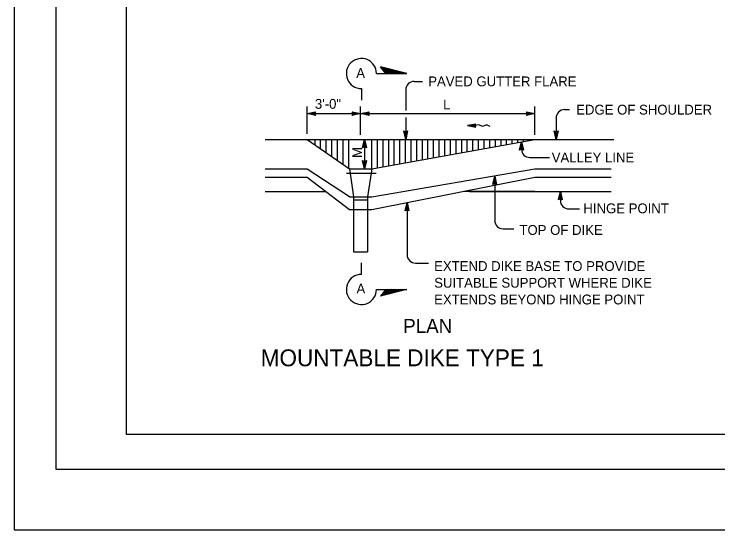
# Model space of a CAD drawing. Extents: x -894 to 866, y -472 to 714.
# Drawn here: x -894 to -393, y -472 to -105 of the extents above; entities that cross this region are included whole.
import ezdxf

# ---------------------------------------------------------------- set-up
doc = ezdxf.new("R2010")
doc.units = 0
for name, color, linetype in [('22 Misc Cnst Det', 7, 'Continuous'), ('56 Stage 3 Anno', 7, 'Continuous'), ('57 Undefined', 7, 'Continuous'), ('60 Nongeo Data', 7, 'Continuous'), ('border_PLOTTING-ELEMENTS', 7, 'Continuous'), ('border_rw_22x34_Cut_Lines', 7, 'Continuous'), ('border_SHEET', 7, 'Continuous')]:
    doc.layers.add(name, color=color, linetype=linetype)

msp = doc.modelspace()

# ---------------------------------------------------------------- linework, layer by layer
at = {"layer": '22 Misc Cnst Det'}
for p, q in [((-614.31, -147.72), (-633.25, -142.89)), ((-629.34, -147.72), (-633.25, -142.89)), ((-615.87, -147.72), (-632.85, -143.39)), ((-617.42, -147.72), (-632.44, -143.89)), ((-618.98, -147.72), (-632.04, -144.4)), ((-620.54, -147.72), (-631.63, -144.9)), ((-636.01, -147.72), (-614.31, -147.72)), ((-622.1, -147.72), (-631.23, -145.4)), ((-623.65, -147.72), (-630.82, -145.9)), ((-625.21, -147.72), (-630.42, -146.4)), ((-626.77, -147.72), (-630.01, -146.9)), ((-628.33, -147.72), (-629.6, -147.4)), ((-646.73, -158.44), (-646.73, -166.59)), ((-646.73, -290.64), (-646.73, -282.49)), ((-636.01, -301.35), (-614.31, -301.35)), ((-614.31, -301.35), (-633.25, -306.18)), ((-629.34, -301.35), (-633.25, -306.18)), ((-615.86, -301.35), (-632.85, -305.68)), ((-617.42, -301.35), (-632.44, -305.18)), ((-618.98, -301.35), (-632.04, -304.68)), ((-620.54, -301.35), (-631.63, -304.18)), ((-622.1, -301.35), (-631.23, -303.68)), ((-623.65, -301.35), (-630.82, -303.18)), ((-625.21, -301.35), (-630.42, -302.68)), ((-626.77, -301.35), (-630.01, -302.18)), ((-628.33, -301.35), (-629.6, -301.68))]:
    msp.add_line(p, q, dxfattribs=at)
for centre, start, end in [((-646.73, -147.73), 0, 270.0005), ((-646.73, -301.35), 89.9995, 360)]:
    msp.add_arc(centre, 10.72, start, end, dxfattribs=at)
at = {"layer": '56 Stage 3 Anno'}
for p, q in [((-609.13, -153.28), (-603.18, -153.28)), ((-615.13, -159.28), (-615.13, -174)), ((-685.31, -190.61), (-685.31, -171.23)), ((-685.31, -176.23), (-679.31, -174.9)), ((-683.92, -176.23), (-679.54, -175.26)), ((-679.31, -174.9), (-680.11, -176.23)), ((-679.31, -174.9), (-679.31, -174.9)), ((-652.51, -176.23), (-653.31, -174.89)), ((-653.31, -174.89), (-653.31, -174.89)), ((-653.31, -174.89), (-647.31, -176.23)), ((-653.09, -175.25), (-648.69, -176.23)), ((-647.31, -191.28), (-647.31, -171.23)), ((-647.31, -176.23), (-641.31, -174.9)), ((-645.92, -176.23), (-641.54, -175.26)), ((-641.31, -174.9), (-642.11, -176.23)), ((-641.31, -174.9), (-641.31, -174.9)), ((-528.45, -176.23), (-529.25, -174.89)), ((-529.25, -174.89), (-529.25, -174.89)), ((-529.25, -174.89), (-523.25, -176.23)), ((-529.03, -175.25), (-524.63, -176.23)), ((-523.25, -191.28), (-523.25, -171.23)), ((-502.08, -173.42), (-498.54, -173.42)), ((-685.31, -176.23), (-647.31, -176.23)), ((-679.31, -177.57), (-685.31, -176.23)), ((-685.31, -176.23), (-685.31, -176.23)), ((-679.52, -177.21), (-683.93, -176.23)), ((-682.54, -176.23), (-679.72, -175.61)), ((-679.76, -176.86), (-682.54, -176.23)), ((-681.16, -176.23), (-679.95, -175.97)), ((-679.93, -176.51), (-681.16, -176.23)), ((-680.11, -176.23), (-679.31, -177.57)), ((-679.31, -177.57), (-679.31, -177.57)), ((-647.31, -176.23), (-653.31, -177.56)), ((-653.31, -177.56), (-652.51, -176.23)), ((-653.31, -177.56), (-653.31, -177.56)), ((-648.7, -176.23), (-653.07, -177.2)), ((-650.07, -176.23), (-652.89, -176.86)), ((-652.86, -175.61), (-650.07, -176.23)), ((-652.68, -175.95), (-651.45, -176.23)), ((-651.45, -176.23), (-652.66, -176.5)), ((-647.31, -176.23), (-523.25, -176.23)), ((-647.31, -176.23), (-647.31, -176.23)), ((-641.31, -177.57), (-647.31, -176.23)), ((-647.31, -176.23), (-647.31, -176.23)), ((-641.52, -177.21), (-645.93, -176.23)), ((-644.54, -176.23), (-641.72, -175.61)), ((-641.76, -176.86), (-644.54, -176.23)), ((-643.16, -176.23), (-641.95, -175.97)), ((-641.93, -176.51), (-643.16, -176.23)), ((-642.11, -176.23), (-641.31, -177.57)), ((-641.31, -177.57), (-641.31, -177.57)), ((-615.13, -178.96), (-615.13, -194.54)), ((-523.25, -176.23), (-529.25, -177.56)), ((-529.25, -177.56), (-528.45, -176.23)), ((-529.25, -177.56), (-529.25, -177.56)), ((-524.64, -176.23), (-529.01, -177.2)), ((-526.01, -176.23), (-528.83, -176.86)), ((-528.8, -175.61), (-526.01, -176.23)), ((-528.62, -175.95), (-527.39, -176.23)), ((-527.39, -176.23), (-528.6, -176.5)), ((-523.25, -176.23), (-523.25, -176.23)), ((-508.08, -179.42), (-508.08, -194.54)), ((-565.14, -183.73), (-571.15, -184.79)), ((-571.15, -184.79), (-565.14, -185.86)), ((-565.31, -184.01), (-569.71, -184.79)), ((-569.71, -184.79), (-565.31, -185.57)), ((-565.47, -184.3), (-568.29, -184.79)), ((-568.29, -184.79), (-565.47, -185.29)), ((-565.64, -184.58), (-566.83, -184.79)), ((-566.83, -184.79), (-565.64, -185)), ((-565.76, -184.79), (-565.14, -183.73)), ((-565.14, -185.86), (-565.76, -184.79)), ((-615.13, -194.54), (-616.46, -188.54)), ((-616.46, -188.54), (-616.46, -188.54)), ((-616.46, -188.54), (-615.13, -189.34)), ((-615.13, -193.15), (-616.1, -188.78)), ((-615.13, -191.78), (-615.76, -188.96)), ((-615.13, -190.4), (-615.4, -189.19)), ((-615.13, -189.34), (-613.79, -188.54)), ((-613.79, -188.54), (-615.13, -194.54)), ((-614.15, -188.76), (-615.13, -193.16)), ((-614.51, -188.99), (-615.13, -191.78)), ((-614.85, -189.17), (-615.13, -190.4)), ((-613.79, -188.54), (-613.79, -188.54)), ((-508.08, -194.54), (-509.41, -188.54)), ((-509.41, -188.54), (-509.41, -188.54)), ((-509.41, -188.54), (-508.08, -189.34)), ((-508.08, -193.15), (-509.05, -188.78)), ((-508.08, -191.78), (-508.7, -188.96)), ((-508.08, -190.4), (-508.34, -189.19)), ((-508.08, -189.34), (-506.74, -188.54)), ((-506.74, -188.54), (-508.08, -194.54)), ((-507.09, -188.76), (-508.08, -193.16)), ((-507.45, -188.99), (-508.08, -191.78)), ((-507.8, -189.17), (-508.08, -190.4)), ((-506.74, -188.54), (-506.74, -188.54)), ((-645.87, -200.54), (-644.53, -194.54)), ((-644.53, -194.5), (-644.53, -215.18)), ((-644.53, -194.54), (-644.53, -194.54)), ((-644.53, -194.54), (-643.2, -200.54)), ((-615.13, -194.54), (-615.13, -194.54)), ((-508.08, -194.54), (-508.08, -194.54)), ((-644.53, -199.74), (-645.87, -200.54)), ((-645.52, -200.33), (-644.53, -195.92)), ((-645.16, -200.09), (-644.53, -197.31)), ((-644.81, -199.92), (-644.54, -198.69)), ((-644.54, -198.69), (-644.27, -199.9)), ((-644.53, -195.94), (-643.56, -200.31)), ((-644.53, -197.31), (-643.91, -200.13)), ((-643.2, -200.54), (-644.53, -199.74)), ((-534.07, -202.25), (-532.73, -196.25)), ((-533.71, -202.03), (-532.73, -197.63)), ((-533.35, -201.8), (-532.73, -199.01)), ((-533, -201.62), (-532.73, -200.39)), ((-532.73, -196.25), (-532.73, -201.45)), ((-532.73, -196.25), (-532.73, -196.25)), ((-532.73, -196.25), (-531.4, -202.25)), ((-532.73, -199.01), (-532.1, -201.84)), ((-532.73, -200.39), (-532.46, -201.6)), ((-532.72, -197.64), (-531.76, -202.01)), ((-645.87, -200.54), (-645.87, -200.54)), ((-643.2, -200.54), (-643.2, -200.54)), ((-532.73, -201.45), (-534.07, -202.25)), ((-534.07, -202.25), (-534.07, -202.25)), ((-531.4, -202.25), (-532.73, -201.45)), ((-531.4, -202.25), (-531.4, -202.25)), ((-644.53, -215.54), (-645.86, -209.54)), ((-645.86, -209.54), (-645.86, -209.54)), ((-645.86, -209.54), (-644.53, -210.34)), ((-644.54, -214.15), (-645.5, -209.78)), ((-644.53, -212.78), (-645.16, -209.96)), ((-644.53, -211.4), (-644.8, -210.19)), ((-644.53, -210.34), (-643.19, -209.54)), ((-643.19, -209.54), (-644.53, -215.54)), ((-643.55, -209.76), (-644.53, -214.16)), ((-643.91, -209.99), (-644.53, -212.78)), ((-644.25, -210.17), (-644.53, -211.4)), ((-643.19, -209.54), (-643.19, -209.54)), ((-526.73, -207.45), (-512.81, -207.45)), ((-644.53, -215.54), (-644.53, -215.54)), ((-553.17, -226.72), (-551.83, -220.72)), ((-552.82, -226.5), (-551.83, -222.1)), ((-552.46, -226.27), (-551.83, -223.48)), ((-552.11, -226.09), (-551.84, -224.87)), ((-551.84, -224.87), (-551.57, -226.07)), ((-551.83, -220.72), (-551.83, -252.21)), ((-551.83, -220.72), (-551.83, -220.72)), ((-551.83, -220.72), (-550.5, -226.72)), ((-551.83, -222.11), (-550.86, -226.49)), ((-551.83, -223.48), (-551.21, -226.31)), ((-551.83, -225.92), (-553.17, -226.72)), ((-553.17, -226.72), (-553.17, -226.72)), ((-550.5, -226.72), (-551.83, -225.92)), ((-550.5, -226.72), (-550.5, -226.72)), ((-506.42, -237.54), (-505.08, -231.54)), ((-506.07, -237.33), (-505.08, -232.92)), ((-505.71, -237.09), (-505.08, -234.31)), ((-505.08, -231.54), (-505.08, -237.99)), ((-505.08, -231.54), (-505.08, -231.54)), ((-505.08, -231.54), (-503.75, -237.54)), ((-505.08, -232.94), (-504.11, -237.31)), ((-505.08, -234.31), (-504.46, -237.13)), ((-615.6, -245.49), (-614.26, -239.49)), ((-614.26, -239.49), (-614.26, -239.49)), ((-614.26, -239.49), (-612.93, -245.49)), ((-614.26, -240.27), (-614.26, -276.54)), ((-505.08, -236.74), (-506.42, -237.54)), ((-506.42, -237.54), (-506.42, -237.54)), ((-505.36, -236.92), (-505.09, -235.69)), ((-505.09, -235.69), (-504.82, -236.9)), ((-503.75, -237.54), (-505.08, -236.74)), ((-503.75, -237.54), (-503.75, -237.54)), ((-614.26, -244.69), (-615.6, -245.49)), ((-615.6, -245.49), (-615.6, -245.49)), ((-615.24, -245.27), (-614.26, -240.87)), ((-614.88, -245.04), (-614.26, -242.25)), ((-614.53, -244.86), (-614.26, -243.63)), ((-614.26, -242.25), (-613.63, -245.07)), ((-614.26, -243.63), (-613.99, -244.84)), ((-612.93, -245.49), (-614.26, -244.69)), ((-614.25, -240.88), (-613.29, -245.25)), ((-612.93, -245.49), (-612.93, -245.49)), ((-499.08, -243.99), (-491.42, -243.99)), ((-545.83, -258.21), (-538.17, -258.21)), ((-608.26, -282.54), (-598.88, -282.54))]:
    msp.add_line(p, q, dxfattribs=at)
msp.add_lwpolyline([(-554.95, -185.29), (-557.7, -184.3), (-560.45, -185.29), (-563.2, -184.3), (-565.76, -184.79), (-571.15, -184.79)], dxfattribs=at)
for centre, start, end in [((-609.13, -159.28), 90, 180), ((-502.08, -179.42), 90, 180), ((-526.73, -201.45), 180, 270), ((-499.08, -237.99), 180, 270), ((-545.83, -252.21), 180, 270), ((-608.26, -276.54), 180, 270)]:
    msp.add_arc(centre, 6, start, end, dxfattribs=at)
at = {"layer": '60 Nongeo Data'}
for p, q in [((-715.31, -194.54), (-639.31, -194.54)), ((-685.31, -194.54), (-655.31, -215.54)), ((-679.75, -198.43), (-679.75, -194.54)), ((-675.75, -201.23), (-675.75, -194.54)), ((-671.75, -204.03), (-671.75, -194.54)), ((-667.75, -206.83), (-667.75, -194.54)), ((-663.75, -209.63), (-663.75, -194.54)), ((-659.75, -212.43), (-659.75, -194.54)), ((-655.75, -215.23), (-655.75, -194.54)), ((-639.31, -215.54), (-523.31, -194.54)), ((-639.31, -194.54), (-466.98, -194.54)), ((-639.31, -215.54), (-639.31, -194.56)), ((-635.31, -214.82), (-635.31, -194.56)), ((-631.31, -214.1), (-631.31, -194.56)), ((-627.31, -213.37), (-627.31, -194.56)), ((-623.31, -212.65), (-623.31, -194.56)), ((-619.31, -211.92), (-619.31, -194.56)), ((-615.31, -211.2), (-615.31, -194.55)), ((-611.31, -210.48), (-611.31, -194.55)), ((-607.31, -209.75), (-607.31, -194.55)), ((-603.31, -209.03), (-603.31, -194.55)), ((-599.31, -208.3), (-599.31, -194.57)), ((-595.31, -207.58), (-595.31, -194.57)), ((-591.31, -206.86), (-591.31, -194.57)), ((-587.31, -206.13), (-587.31, -194.57)), ((-583.31, -205.41), (-583.31, -194.57)), ((-579.31, -204.68), (-579.31, -194.57)), ((-575.31, -203.96), (-575.31, -194.57)), ((-571.31, -203.23), (-571.31, -194.57)), ((-567.31, -202.51), (-567.31, -194.57)), ((-563.31, -201.79), (-563.31, -194.54)), ((-559.31, -201.06), (-559.31, -194.57)), ((-555.31, -200.34), (-555.31, -194.57)), ((-551.31, -199.61), (-551.31, -194.57)), ((-547.31, -198.89), (-547.31, -194.57)), ((-543.31, -198.17), (-543.31, -194.57)), ((-539.31, -197.44), (-539.31, -194.57)), ((-535.31, -196.72), (-535.31, -194.57)), ((-531.31, -195.99), (-531.31, -194.57)), ((-715.31, -215.54), (-685.31, -215.54)), ((-685.31, -215.54), (-655.31, -235.26)), ((-657.31, -218.54), (-636.31, -218.54)), ((-655.31, -215.54), (-639.31, -215.54)), ((-655.31, -215.54), (-652.31, -235.54)), ((-639.31, -215.54), (-642.31, -235.54)), ((-639.31, -235.54), (-523.31, -215.54)), ((-523.31, -215.54), (-468.81, -215.54)), ((-715.31, -221.54), (-685.31, -221.54)), ((-685.31, -221.54), (-655.31, -244.54)), ((-639.31, -244.54), (-523.31, -221.54)), ((-523.31, -221.54), (-468.81, -221.54)), ((-715.31, -231.54), (-672.66, -231.54)), ((-685.31, -231.54), (-672.26, -231.54)), ((-655.31, -235.54), (-639.31, -235.54)), ((-652.31, -235.54), (-652.31, -274.54)), ((-642.31, -235.54), (-642.31, -274.54)), ((-523.31, -231.54), (-573.74, -231.54)), ((-569.66, -231.54), (-468.81, -231.54)), ((-652.31, -237.54), (-642.31, -237.54)), ((-655.31, -244.54), (-639.31, -244.54)), ((-652.31, -274.54), (-642.31, -274.54))]:
    msp.add_line(p, q, dxfattribs=at)
at = {"layer": 'border_PLOTTING-ELEMENTS'}
for points in [[(-894.04, -472.44), (865.96, -472.44), (865.96, 713.56), (-894.04, 713.56)], [(-864.04, 670.56), (835.96, 670.56), (835.96, -429.44), (-864.04, -429.44)]]:
    msp.add_lwpolyline(points, close=True, dxfattribs=at)
at = {"layer": 'border_rw_22x34_Cut_Lines'}
msp.add_lwpolyline([(-864.04, 670.56), (835.96, 670.56), (835.96, -429.44), (-864.04, -429.44)], close=True, dxfattribs=at)
at = {"layer": 'border_SHEET'}
for p, q in [((-814.04, -404.44), (-814.04, 645.56)), ((810.96, -404.44), (-814.04, -404.44))]:
    msp.add_line(p, q, dxfattribs=at)

# ---------------------------------------------------------------- texts
at = {"layer": '57 Undefined'}
for s, height, p in [('A', 7, (-650.41, -150.85)), ('PAVED GUTTER FLARE', 7, (-599.16, -156.78)), ('3\'-0"', 7, (-679.85, -172.81)), ('L', 7, (-588.51, -173.23)), ('EDGE OF SHOULDER', 7, (-493.77, -176.92)), ('VALLEY LINE', 7, (-511.22, -210.95)), ('HINGE POINT', 7, (-488.66, -247.14)), ('TOP OF DIKE', 7, (-534.18, -262.52)), ('EXTEND DIKE BASE TO PROVIDE', 7, (-594.91, -288.19)), ('SUITABLE SUPPORT WHERE DIKE', 7, (-594.91, -300.09)), ('A', 7, (-650.23, -304.22)), ('EXTENDS BEYOND HINGE POINT', 7, (-594.91, -311.99)), ('PLAN', 10, (-616.97, -332.33)), ('MOUNTABLE DIKE TYPE 1', 12, (-718.44, -356))]:
    msp.add_text(s, height=height, dxfattribs=at).set_placement(p)
msp.add_text('M', height=7, rotation=90, dxfattribs=at).set_placement((-646.28, -207.79))

doc.saveas('drawing.dxf')
